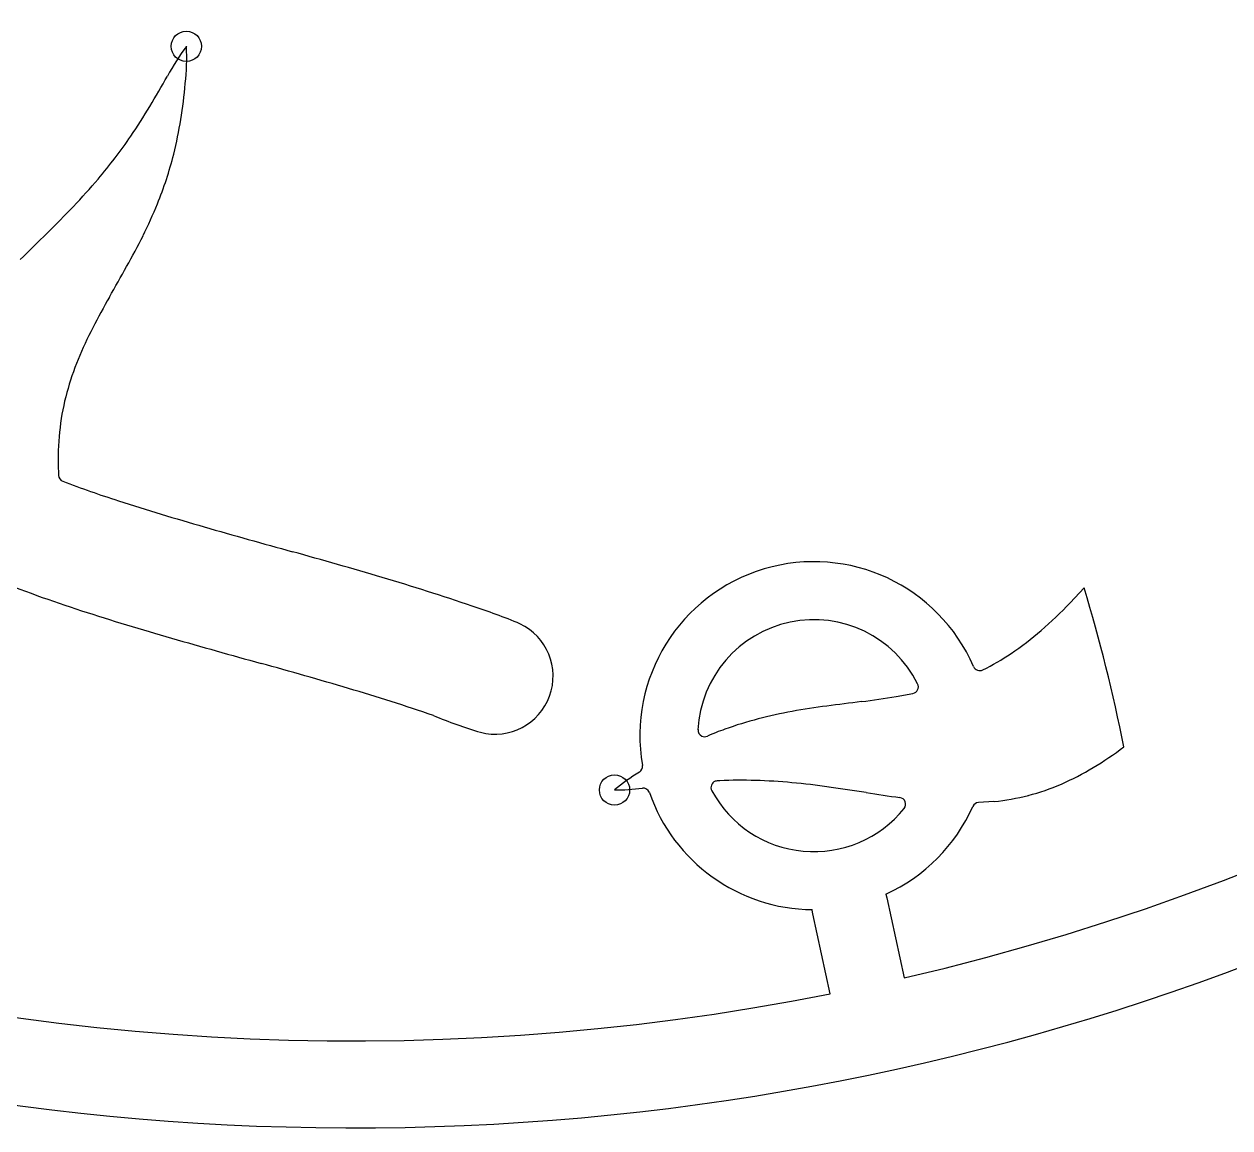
# Model space of a CAD drawing. Header units: millimetres. Extents: x -94 to 94, y -94 to 94.
# Drawn here: x -12.34 to 32.82, y -94.5 to -53.15 of the extents above; entities that cross this region are included whole.
import ezdxf

# ---------------------------------------------------------------- set-up
doc = ezdxf.new("R2010")
doc.units = ezdxf.units.MM
for name, color, linetype in [('CUT_INNER', 6, 'Continuous'), ('CUT_OUTER', 1, 'Continuous'), ('ENGRAVE', 7, 'Continuous')]:
    doc.layers.add(name, color=color, linetype=linetype)

msp = doc.modelspace()

# ---------------------------------------------------------------- linework, layer by layer
at = {"layer": 'CUT_INNER'}
for points in [[(-11.071, -69.642), (-11.054, -70.055)], [(26.829, -74.834), (27.352, -74.275), (27.356, -74.271)], [(20.317, -78.342), (20.944, -78.224)], [(10.813, -80.921), (10.813, -80.921)], [(13.708, -81.495), (13.616, -81.5)], [(23.981, -82.273), (23.398, -82.313)], [(19.932, -85.739), (19.936, -85.75), (19.972, -85.884), (20.616, -88.882)], [(17.845, -89.479), (17.2, -86.48), (17.177, -86.343), (17.176, -86.324)]]:
    msp.add_lwpolyline(points, dxfattribs=at)
for centre, radius, start, end in [((0.001, -0.001), 91.24, 283.05818, 344.9355), ((1.187, -59.484), 9.263, 143.5779, 151.7618), ((-15.059, -54.434), 8.804, 353.8191, 2.929), ((-58.926, -25.587), 59.75, 329.14172, 330.39923), ((-24.844, -53.749), 18.609, 350.7976, 354.9653), ((-27.436, -44.357), 23.091, 325.7636, 329.0437), ((-21.777, -54.249), 15.502, 345.8985, 350.8103), ((-24.19, -46.534), 19.182, 319.6467, 325.686), ((-20.472, -54.56), 14.16, 337.8901, 345.8324), ((-28.079, -43.213), 24.296, 316.356, 319.6168), ((-42.7, -29.232), 44.526, 314.5121, 316.3222), ((-23.125, -53.464), 17.031, 333.4492, 337.8347), ((454.889, -535.749), 665.512, 134.489133, 134.610848), ((-33.054, -48.478), 28.141, 330.7401, 333.4031), ((-200.445, 45.43), 220.074, 330.36973, 330.71151), ((0, 0), 91.241, 223.24259, 281.27854), ((19.117, -79.46), 32.522, 150.358, 152.6715), ((3.638, -71.457), 15.097, 152.6845, 157.6467), ((-0.557, -69.721), 10.556, 157.7021, 164.8075), ((-1.687, -69.398), 9.381, 164.904, 173.0402), ((-0.834, -69.485), 10.239, 173.1357, 180.8807), ((-10.804, -70.045), 0.25, 182.4334, 249.4432), ((2.218, -36.073), 36.632, 249.0304, 252.4793), ((21.518, 22.672), 98.464, 252.06035, 254.01452), ((106.353, 318.687), 406.396, 254.00978, 254.4938), ((-56.916, -269.79), 204.31, 73.51244, 74.49331), ((17.234, -79.807), 6.517, 23.3874, 189.8473), ((7.644, -20.123), 57.821, 248.51107, 252.03415), ((-22.082, -152.112), 81.585, 71.03098, 73.51543), ((-32.916, -92.534), 62.978, 11.26729, 16.85713), ((-1.324, -93.339), 19.263, 66.9204, 72.5965), ((14.845, -63.345), 16.602, 311.0448, 316.2094), ((21.35, 22.119), 102.231, 252.02984, 254.00511), ((5.296, -77.58), 2.172, 255.3655, 64.608), ((17.234, -79.807), 4.345, 26.5136, 177.0371), ((18.212, -67.203), 11.481, 303.9316, 311.0141), ((105.153, 314.424), 406.312, 254.00309, 254.49391), ((19.763, -69.545), 8.672, 295.9772, 304.0655), ((-57.261, -270.996), 201.22, 73.52468, 74.49509), ((23.445, -77.12), 0.25, 203.5592, 297.6956), ((-22.198, -152.475), 77.62, 71.06614, 73.53219), ((20.898, -77.978), 0.25, 280.6632, 26.3672), ((46.323, -296.905), 220.074, 97.12713, 97.46891), ((14.99, -46.26), 32.522, 277.1154, 279.4289), ((19.441, -95.66), 17.031, 100.2066, 104.5921), ((21.388, -106.598), 28.141, 97.4975, 100.1605), ((10.383, -61.101), 19.417, 247.6139, 253.1279), ((18.747, -92.934), 14.218, 104.6529, 109.9149), ((13.145, -79.596), 0.25, 176.8359, 243.7239), ((13.145, -79.596), 0.25, 243.7239, 293.8898), ((16.571, -87.321), 8.2, 108.9752, 113.9167), ((19.793, -67.966), 15.244, 301.2219, 306.4421), ((14.457, -87.395), 7.267, 121.1122, 130.1711), ((10.567, -80.963), 0.25, 302.8055, 9.6488), ((22.462, -72.358), 10.105, 293.5807, 301.1884), ((13.63, -81.75), 0.25, 110.6058, 208.4766), ((13.63, -81.75), 0.25, 93.3344, 110.6058), ((14.524, -100.554), 19.077, 88.4204, 92.449), ((14.449, -102.461), 20.985, 84.6241, 88.3603), ((13.52, -112.095), 30.664, 81.9736, 84.5819), ((5.094, -171.537), 90.7, 81.05339, 81.94638), ((23.159, -73.921), 8.393, 284.5423, 293.485), ((9.794, -74.49), 7.352, 269.8042, 277.9474), ((10.839, -82.02), 0.25, 19.3398, 96.4966), ((17.234, -79.807), 6.517, 199.0778, 269.4914), ((17.234, -79.807), 4.345, 208.3386, 321.1592), ((28.596, -22.602), 60.078, 261.00126, 262.21579), ((20.424, -82.374), 0.25, 320.9766, 81.9457), ((23.126, -73.722), 8.594, 275.7127, 284.4282), ((17.235, -79.807), 6.516, 294.4472, 335.9802), ((23.415, -82.563), 0.25, 93.8941, 155.7422)]:
    msp.add_arc(centre, radius, start, end, dxfattribs=at)
at = {"layer": 'CUT_OUTER'}
msp.add_arc((0, 0), 94.5, 187.01862, 352.61767, dxfattribs=at)
at = {"layer": 'ENGRAVE'}
for centre in [(-6.267, -53.983), (9.768, -81.842)]:
    msp.add_circle(centre, 0.567, dxfattribs=at)

doc.saveas('drawing.dxf')
